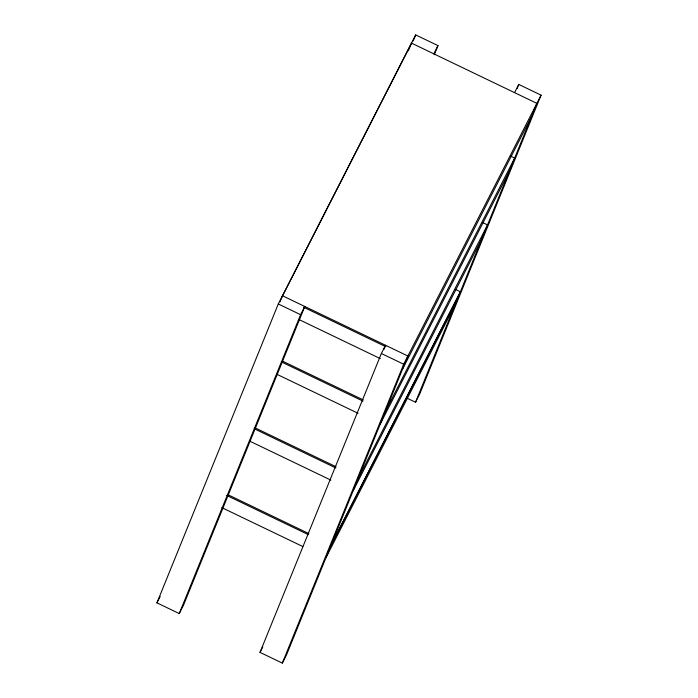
<?xml version="1.0" encoding="UTF-8"?>
<svg xmlns="http://www.w3.org/2000/svg" width="698" height="698" viewBox="0 0 698 698"><rect width="100%" height="100%" fill="white"/><g stroke="black" fill="none" stroke-linecap="round" stroke-linejoin="round"><path stroke-width="1.05" d="M179.246 613.568L300.602 314.693L304.799 306.483L183.434 605.358L179.246 613.568L156.928 602.845L278.284 303.97L415.676 34.9L437.995 45.623L434.304 54.714M280.02 301.815L282.481 295.76L407.876 356.015L286.52 654.89L282.324 663.1L260.005 652.377L381.361 353.502L385.558 345.292L383.917 349.332M408.374 50.753L411.48 43.11L536.884 103.365L415.519 402.24L406.786 398.043M413.216 40.955L415.676 34.9M282.324 663.1L403.688 364.225L541.072 95.155L518.754 84.432L514.566 92.642M517.113 88.472L518.754 84.432M541.072 95.155L419.716 394.03L415.519 402.24M282.036 296.851L411.035 44.201M433.798 53.833L437.995 45.623M156.928 602.845L160.182 596.458M402.493 369.277L531.501 116.627M260.005 652.377L262.797 646.898M385.226 411.794L514.679 158.053L510.762 156.169M380.288 423.965L509.296 171.315M358.083 478.654L487.527 224.913L482.632 222.557M353.136 490.825L482.144 238.175M331.376 544.414L460.383 291.773L455.48 289.417M330.931 545.513L459.938 292.863M325.992 557.676L455 305.035M303.586 307.207L385.881 346.749M278.284 303.97L300.602 314.693M381.361 353.502L403.688 364.225M299.302 319.693L380.279 358.606M282.803 361.276L363.143 399.875M281.381 361.896L363.012 401.123M277.097 374.381L358.074 413.295M254.674 427.665L335.991 466.735M254.229 428.755L335.869 467.983M249.954 441.241L330.931 480.145M227.531 494.516L308.848 533.595M226.771 495.458L308.403 534.685M221.824 507.629L302.801 546.534"/></g></svg>
